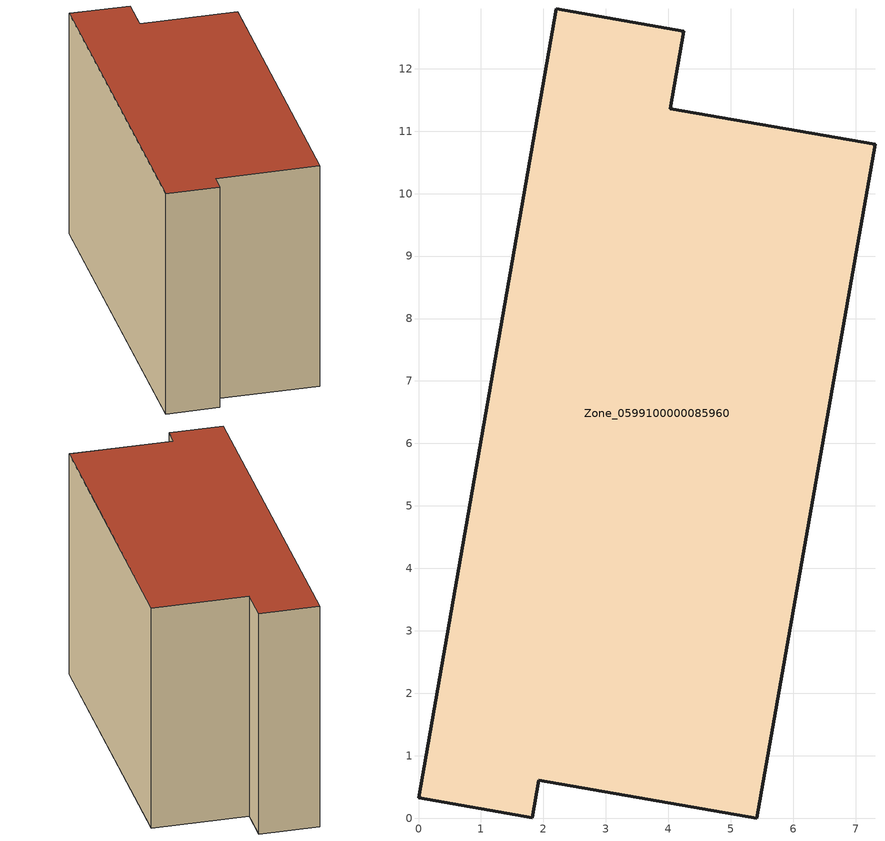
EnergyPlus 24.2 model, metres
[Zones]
Zone_0599100000085960
 floor ground (C_G): 1.93,0.61 1.82,0.01 0,0.33 2.21,12.96 4.25,12.6 4.03,11.36 7.31,10.79 5.42,0 z0
 wall outside (C_F): 4.25,12.6 2.21,12.96 0,0.33 1.82,0.01 1.93,0.61 5.42,0 7.31,10.79 4.03,11.36 4.25,12.6 z0:8.24
 roof outside (C_R): 1.82,0.01 1.93,0.61 5.42,0 7.31,10.79 4.03,11.36 4.25,12.6 2.21,12.96 0,0.33 z8.24
[BUILDING]
Pand.0599100000085960: North Axis=0; Terrain=City; Loads Convergence Tolerance Value=0.04; Temperature Convergence Tolerance Value=0.4; Solar Distribution=FullExterior; Maximum Number of Warmup Days=25; Minimum Number of Warmup Days=1
[Site:Location]
Rotterdam.The.Hague.AP_ZH_NLD Design_Conditions: Latitude=51.96; Longitude=4.45; Time Zone=1; Elevation=-4.5
[SITE:GROUNDTEMPERATURE:BUILDINGSURFACE]
18, 18, 18, 18, 18, 18, 18, 18, 18, 18, 18, 18
[MATERIAL] Thermal Absorptance=0.9; Solar Absorptance=0.7; Visible Absorptance=0.7
Name | Roughness | Thickness | Conductivity | Density | Specific Heat
G.TI.1975-1991 | MediumSmooth | 0.15 | 0.288461 | 540 | 1210
F.TI.1975-1991 | Rough | 0.3 | 0.230769 | 1920 | 840
R.TI.1975-1991 | MediumRough | 0.2 | 0.153846 | 1500 | 1000
[CONSTRUCTION]
C_G: G.TI.1975-1991
C_F: F.TI.1975-1991
C_R: R.TI.1975-1991
[ZONE]
Zone_0599100000085960: Type=1; Multiplier=1; Ceiling Height=Autocalculate; Volume=Autocalculate; Floor Area=autocalculate; Part of Total Floor Area=Yes
[ZONEINFILTRATION:DESIGNFLOWRATE]
Infil_Zone_0599100000085960: Zone or ZoneList or Space or SpaceList=Zone_0599100000085960; Schedule=AlwaysOn; Design Flow Rate Calculation Method=Flow/Area; Flow Rate per Floor Area=0.003; Constant Term Coefficient=1; Temperature Term Coefficient=0; Velocity Term Coefficient=0; Velocity Squared Term Coefficient=0
[HVACTEMPLATE:ZONE:IDEALLOADSAIRSYSTEM]
Zone_0599100000085960: Maximum Heating Supply Air Temperature=50; Minimum Cooling Supply Air Temperature=13; Maximum Heating Supply Air Humidity Ratio=0.0156; Minimum Cooling Supply Air Humidity Ratio=0.0077; Heating Limit=NoLimit; Cooling Limit=NoLimit; Dehumidification Control Type=ConstantSensibleHeatRatio; Cooling Sensible Heat Ratio=0.7; Dehumidification Setpoint=60; Humidification Control Type=None; Humidification Setpoint=30; Outdoor Air Method=None; Outdoor Air Flow Rate per Person=0.00944; Outdoor Air Flow Rate per Zone Floor Area=0; Outdoor Air Flow Rate per Zone=0; Demand Controlled Ventilation Type=None; Outdoor Air Economizer Type=NoEconomizer; Heat Recovery Type=None; Sensible Heat Recovery Effectiveness=0.7; Latent Heat Recovery Effectiveness=0.65
[ZONECONTROL:THERMOSTAT]
ThermostatControl_Zone_0599100000085960: Zone or ZoneList=Zone_0599100000085960; Control Type Schedule=DualSetpointControlType; Control 1=Thermostat_Zone_0599100000085960; Temperature Difference Between Cutout And Setpoint=0
[THERMOSTATSETPOINT:DUALSETPOINT]
Thermostat_Zone_0599100000085960: Heating Setpoint Temperature Schedule=HeatingSetpoint_Zone_0599100000085960; Cooling Setpoint Temperature Schedule=CoolingSetpoint_Zone_0599100000085960
[SCHEDULE:COMPACT]
HeatingSetpoint_Zone_0599100000085960: Through: 12/31, For: AllDays, Until: 24:00, 21
CoolingSetpoint_Zone_0599100000085960: Through: 12/31, For: AllDays, Until: 24:00, 24
DualSetpointControlType: Through: 12/31, For: AllDays, Until: 24:00, 4
AlwaysOn: Through: 12/31, For: AllDays, Until: 24:00, 1
